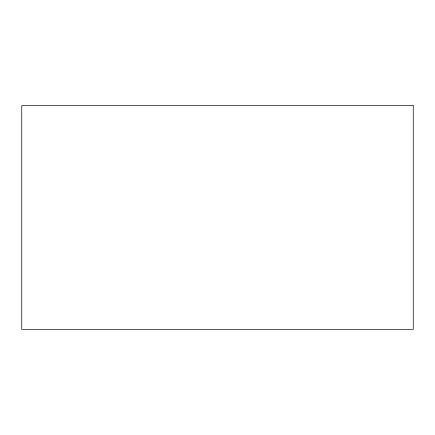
<?xml version="1.0" encoding="UTF-8"?>
<svg xmlns="http://www.w3.org/2000/svg" width="435" height="435" viewBox="0 0 435 435"><rect width="100%" height="100%" fill="white"/><g stroke="black" fill="none" stroke-linecap="round" stroke-linejoin="round"><path stroke-width="0.65" d="M413.25 105.645L21.75 105.645L21.75 329.355L413.25 329.355L413.25 105.645"/></g></svg>
